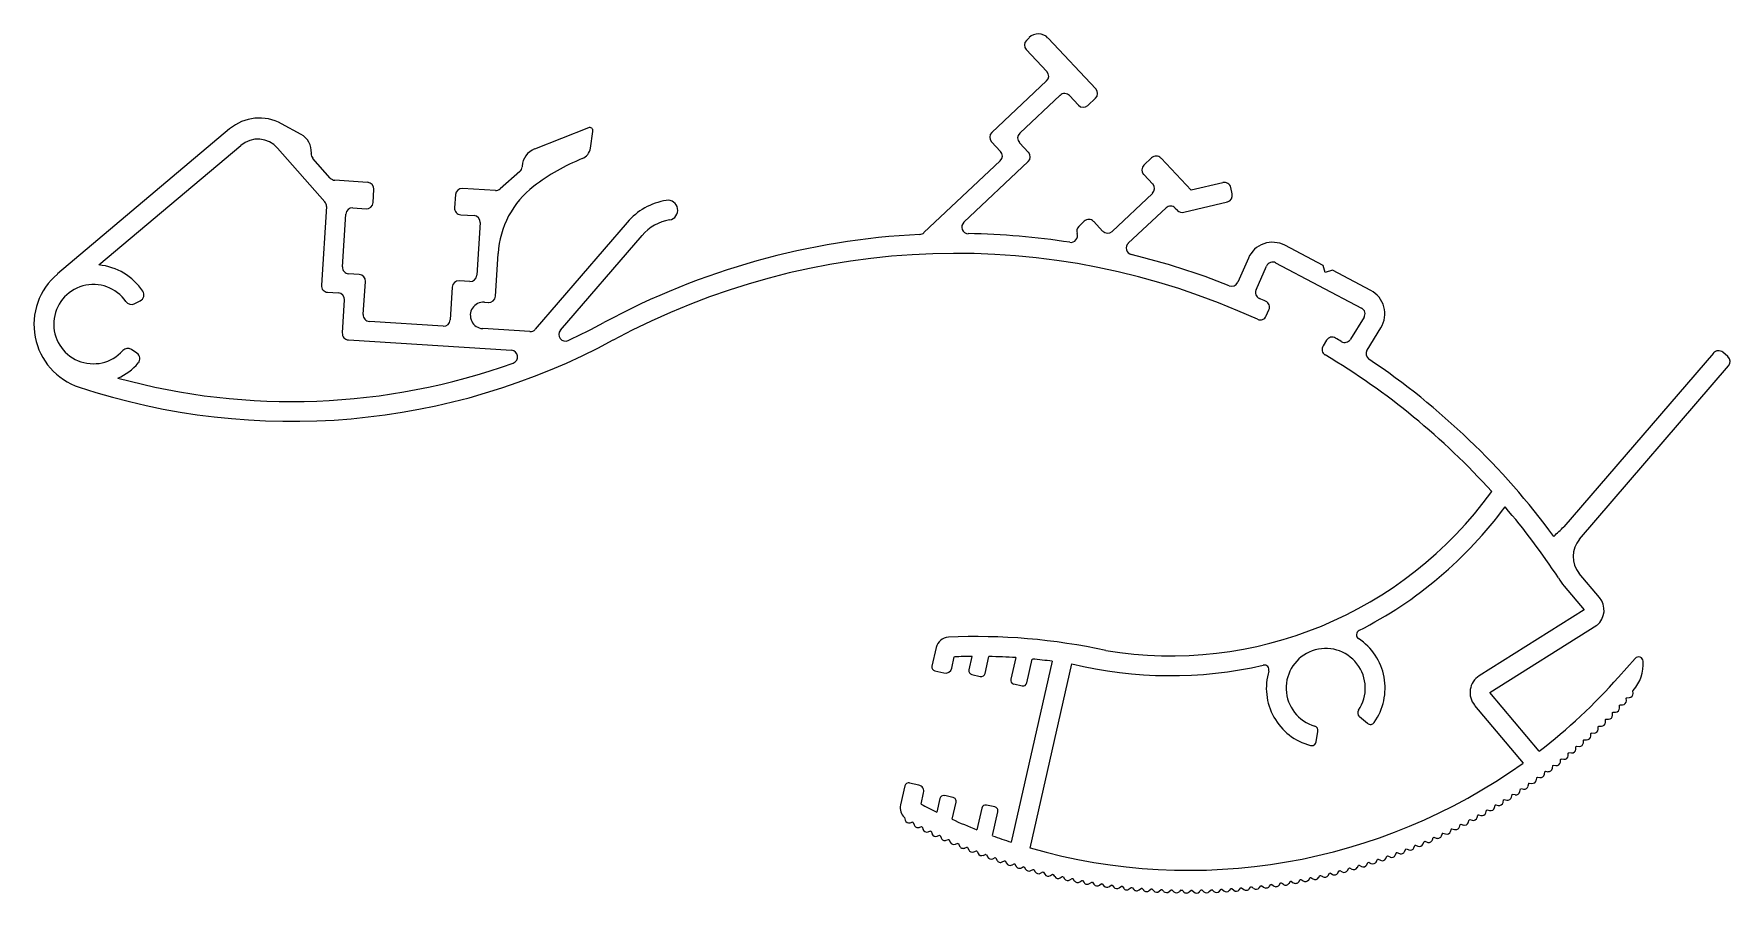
# Model space of a CAD drawing. Extents: x 1990 to 2119, y 2213 to 2278.
import ezdxf

# ---------------------------------------------------------------- set-up
doc = ezdxf.new("R2010")
doc.units = 0
doc.layers.get('0').update_dxf_attribs({"linetype": 'CONTINUOUS'})

msp = doc.modelspace()

# ---------------------------------------------------------------- linework, layer by layer
for p, q in [((2065.56, 2277.44), (2065.35, 2277.24)), ((2070.61, 2273.56), (2066.99, 2277.41)), ((2065.34, 2276.54), (2066.9, 2274.88)), ((2066.88, 2274.17), (2062.73, 2270.26)), ((2064.85, 2270.2), (2067.91, 2273.08)), ((2068.61, 2273.06), (2069.3, 2272.33)), ((2070.01, 2272.31), (2070.59, 2272.86)), ((2010.4, 2270.12), (2008.92, 2270.93)), ((2004.98, 2270.54), (1991.94, 2259.55)), ((2032.17, 2270.62), (2028.09, 2269.01)), ((2032.32, 2269.07), (2032.51, 2270.35)), ((2062.71, 2269.56), (2063.39, 2268.83)), ((2065.51, 2268.76), (2064.83, 2269.49)), ((1995.08, 2260.23), (2005.83, 2269.29)), ((2008.62, 2269.08), (2012.2, 2265.01)), ((2011.17, 2268.67), (2011.18, 2268.71)), ((2012.61, 2266.81), (2011.3, 2268.3)), ((2074.84, 2268.34), (2074.26, 2267.79)), ((2077.83, 2265.9), (2075.55, 2268.32)), ((2026.97, 2267.31), (2025.48, 2265.99)), ((2027.14, 2267.71), (2027.14, 2267.65)), ((2063.37, 2268.12), (2057.59, 2262.68)), ((2060.62, 2263.47), (2065.49, 2268.06)), ((2074.24, 2267.09), (2074.92, 2266.36)), ((2015.44, 2266.48), (2012.96, 2266.64)), ((2015.85, 2264.96), (2015.91, 2265.95)), ((2025.12, 2265.87), (2022.63, 2266.03)), ((2074.9, 2265.65), (2071.84, 2262.77)), ((2080.23, 2266.46), (2077.83, 2265.9)), ((2080.95, 2265.61), (2080.84, 2266.09)), ((2012.32, 2264.65), (2011.94, 2258.69)), ((2014.32, 2264.55), (2015.32, 2264.49)), ((2022.1, 2265.56), (2022.03, 2264.56)), ((2073.07, 2261.87), (2075.93, 2264.56)), ((2076.63, 2264.54), (2076.79, 2264.37)), ((2077.27, 2264.22), (2080.58, 2265)), ((2013.53, 2260.09), (2013.79, 2264.09)), ((2022.5, 2264.03), (2023.5, 2263.97)), ((2023.97, 2263.44), (2023.71, 2259.45)), ((2035.1, 2263.45), (2028.13, 2255.36)), ((2069.74, 2263.54), (2069.32, 2263.14)), ((2071.13, 2262.79), (2070.45, 2263.52)), ((2030.05, 2255.29), (2036.24, 2262.47)), ((2025.12, 2257.85), (2025.32, 2261.1)), ((2082.17, 2260.75), (2081.37, 2258.92)), ((2087.83, 2260.2), (2084.93, 2261.72)), ((2014.8, 2259.51), (2014, 2259.56)), ((2082.75, 2258.35), (2083.54, 2260.15)), ((2084.23, 2260.4), (2090.74, 2256.97)), ((2088, 2259.66), (2087.83, 2260.2)), ((2088.54, 2259.83), (2088, 2259.66)), ((2091.44, 2258.3), (2088.54, 2259.83)), ((2012.41, 2258.16), (2013.21, 2258.11)), ((2015.11, 2256.49), (2015.27, 2258.98)), ((2021.85, 2258.56), (2021.7, 2256.07)), ((2023.18, 2258.98), (2022.38, 2259.03)), ((1997.76, 2257.29), (1998.21, 2257.52)), ((2013.67, 2257.58), (2013.52, 2255.08)), ((2024.29, 2257.41), (2024.58, 2257.39)), ((2083.52, 2256.37), (2083.72, 2256.83)), ((2021.16, 2255.6), (2015.58, 2255.96)), ((2027.72, 2255.18), (2024.16, 2255.41)), ((2090.93, 2256.27), (2089.9, 2254.6)), ((2091.16, 2253.78), (2092.21, 2255.48)), ((2013.98, 2254.55), (2026.34, 2253.77)), ((2088.09, 2254.53), (2087.83, 2254.11)), ((1997.96, 2253.56), (1997.54, 2253.84)), ((2117.41, 2253.56), (2106.07, 2240.4)), ((2118.49, 2253.29), (2118.11, 2253.62)), ((2107.25, 2239.47), (2118.54, 2252.58)), ((2108.76, 2235.06), (2107.24, 2236.87)), ((2106.09, 2235.91), (2107.61, 2234.11)), ((2107.61, 2234.11), (2099.66, 2229.12)), ((2100.46, 2227.85), (2108.58, 2232.95)), ((2058.51, 2231.26), (2058.19, 2229.85)), ((2059.7, 2229.71), (2059.89, 2230.56)), ((2061.23, 2230.59), (2061, 2229.57)), ((2062.22, 2229.3), (2062.51, 2230.58)), ((2064.54, 2230.5), (2064.17, 2228.86)), ((2067.3, 2230.22), (2064.21, 2216.52)), ((2065.39, 2228.58), (2065.8, 2230.39)), ((2065.64, 2216.08), (2068.79, 2230.03)), ((2111.48, 2230.43), (2110.22, 2229.01)), ((2058.42, 2229.49), (2059.1, 2229.34)), ((2061.23, 2229.22), (2061.86, 2229.07)), ((2064.4, 2228.5), (2065.03, 2228.36)), ((2104.19, 2223.41), (2100.46, 2227.85)), ((2110.81, 2227.23), (2110.8, 2227.42)), ((2110.84, 2227.46), (2111.03, 2227.47)), ((2111.32, 2227.79), (2111.31, 2227.99)), ((2090.58, 2226.04), (2091.19, 2225.53)), ((2099.31, 2226.88), (2102.99, 2222.51)), ((2109.22, 2225.6), (2109.22, 2225.79)), ((2109.26, 2225.83), (2109.46, 2225.83)), ((2109.76, 2226.13), (2109.76, 2226.33)), ((2109.79, 2226.37), (2109.99, 2226.37)), ((2110.29, 2226.68), (2110.28, 2226.87)), ((2110.32, 2226.91), (2110.52, 2226.92)), ((2087.3, 2224.12), (2087.44, 2224.91)), ((2108.11, 2224.56), (2108.12, 2224.75)), ((2108.16, 2224.79), (2108.36, 2224.78)), ((2108.67, 2225.07), (2108.68, 2225.27)), ((2108.72, 2225.31), (2108.91, 2225.3)), ((2106.39, 2223.07), (2106.41, 2223.26)), ((2106.46, 2223.3), (2106.65, 2223.28)), ((2106.98, 2223.55), (2106.99, 2223.75)), ((2107.03, 2223.78), (2107.23, 2223.77)), ((2107.55, 2224.05), (2107.56, 2224.25)), ((2107.6, 2224.28), (2107.8, 2224.27)), ((2105.21, 2222.12), (2105.23, 2222.32)), ((2105.28, 2222.35), (2105.47, 2222.33)), ((2105.81, 2222.59), (2105.83, 2222.78)), ((2105.87, 2222.82), (2106.07, 2222.8)), ((2056.14, 2220.78), (2055.82, 2219.34)), ((2057.19, 2220.85), (2056.5, 2221)), ((2103.37, 2220.78), (2103.41, 2220.97)), ((2103.45, 2221), (2103.64, 2220.97)), ((2103.99, 2221.22), (2104.02, 2221.41)), ((2104.07, 2221.44), (2104.26, 2221.41)), ((2104.6, 2221.66), (2104.63, 2221.86)), ((2104.68, 2221.89), (2104.87, 2221.86)), ((2057.37, 2219.41), (2057.56, 2220.25)), ((2058.8, 2219.82), (2058.57, 2218.8)), ((2059.79, 2219.9), (2059.16, 2220.05)), ((2059.73, 2218.26), (2060.02, 2219.54)), ((2062.96, 2219.19), (2062.33, 2219.33)), ((2100.82, 2219.14), (2100.87, 2219.33)), ((2100.91, 2219.36), (2101.1, 2219.31)), ((2101.47, 2219.53), (2101.51, 2219.72)), ((2101.56, 2219.75), (2101.75, 2219.71)), ((2102.11, 2219.94), (2102.15, 2220.13)), ((2102.19, 2220.16), (2102.39, 2220.12)), ((2102.74, 2220.35), (2102.78, 2220.55)), ((2102.83, 2220.58), (2103.02, 2220.54)), ((2056.12, 2218.38), (2056.17, 2218.19)), ((2056.55, 2217.99), (2056.74, 2218.05)), ((2061.97, 2219.1), (2061.6, 2217.46)), ((2062.78, 2217.02), (2063.19, 2218.83)), ((2098.83, 2218.02), (2098.89, 2218.21)), ((2098.94, 2218.23), (2099.13, 2218.18)), ((2099.5, 2218.38), (2099.56, 2218.57)), ((2099.6, 2218.6), (2099.79, 2218.55)), ((2100.16, 2218.75), (2100.21, 2218.94)), ((2100.26, 2218.97), (2100.45, 2218.92)), ((2056.78, 2218.02), (2056.84, 2217.84)), ((2057.22, 2217.64), (2057.41, 2217.7)), ((2057.46, 2217.68), (2057.52, 2217.49)), ((2057.9, 2217.31), (2058.09, 2217.37)), ((2058.13, 2217.35), (2058.2, 2217.16)), ((2058.59, 2216.98), (2058.77, 2217.05)), ((2058.82, 2217.02), (2058.89, 2216.84)), ((2096.11, 2216.69), (2096.18, 2216.87)), ((2096.23, 2216.9), (2096.41, 2216.83)), ((2096.8, 2217.01), (2096.87, 2217.19)), ((2096.91, 2217.21), (2097.1, 2217.15)), ((2097.48, 2217.33), (2097.55, 2217.52)), ((2097.59, 2217.54), (2097.78, 2217.48)), ((2098.16, 2217.67), (2098.22, 2217.86)), ((2098.27, 2217.88), (2098.46, 2217.82)), ((2059.28, 2216.67), (2059.46, 2216.73)), ((2059.51, 2216.71), (2059.58, 2216.53)), ((2059.97, 2216.36), (2060.15, 2216.44)), ((2060.2, 2216.41), (2060.28, 2216.23)), ((2060.67, 2216.07), (2060.85, 2216.15)), ((2060.9, 2216.13), (2060.98, 2215.95)), ((2061.38, 2215.79), (2061.56, 2215.87)), ((2061.61, 2215.85), (2061.69, 2215.67)), ((2062.09, 2215.52), (2062.27, 2215.61)), ((2062.32, 2215.59), (2062.4, 2215.41)), ((2092.72, 2215.48), (2092.9, 2215.4)), ((2093.3, 2215.55), (2093.38, 2215.72)), ((2093.43, 2215.74), (2093.61, 2215.66)), ((2094.01, 2215.81), (2094.09, 2215.99)), ((2094.14, 2216.01), (2094.32, 2215.94)), ((2094.71, 2216.09), (2094.79, 2216.28)), ((2094.84, 2216.3), (2095.02, 2216.22)), ((2095.41, 2216.39), (2095.49, 2216.57)), ((2095.54, 2216.59), (2095.72, 2216.52)), ((2062.8, 2215.27), (2062.98, 2215.35)), ((2063.03, 2215.34), (2063.12, 2215.16)), ((2063.52, 2215.03), (2063.7, 2215.11)), ((2063.75, 2215.1), (2063.84, 2214.92)), ((2064.24, 2214.79), (2064.42, 2214.88)), ((2064.47, 2214.87), (2064.56, 2214.7)), ((2064.97, 2214.57), (2065.14, 2214.67)), ((2065.19, 2214.65), (2065.29, 2214.48)), ((2065.7, 2214.37), (2065.87, 2214.46)), ((2065.92, 2214.45), (2066.02, 2214.28)), ((2066.43, 2214.17), (2066.6, 2214.27)), ((2066.65, 2214.26), (2066.76, 2214.09)), ((2088.95, 2214.19), (2089.05, 2214.36)), ((2089.11, 2214.37), (2089.28, 2214.27)), ((2089.69, 2214.38), (2089.78, 2214.55)), ((2089.84, 2214.57), (2090.01, 2214.47)), ((2090.42, 2214.59), (2090.51, 2214.76)), ((2090.56, 2214.78), (2090.74, 2214.69)), ((2091.14, 2214.81), (2091.23, 2214.99)), ((2091.29, 2215), (2091.46, 2214.91)), ((2091.86, 2215.04), (2091.95, 2215.22)), ((2092, 2215.24), (2092.18, 2215.15)), ((2092.58, 2215.29), (2092.67, 2215.47)), ((2067.17, 2213.99), (2067.34, 2214.09)), ((2067.39, 2214.08), (2067.49, 2213.91)), ((2067.91, 2213.82), (2068.07, 2213.93)), ((2068.13, 2213.91), (2068.23, 2213.75)), ((2068.65, 2213.66), (2068.81, 2213.77)), ((2068.87, 2213.76), (2068.98, 2213.6)), ((2069.39, 2213.52), (2069.56, 2213.63)), ((2069.61, 2213.62), (2069.72, 2213.46)), ((2070.14, 2213.39), (2070.3, 2213.5)), ((2070.36, 2213.49), (2070.47, 2213.33)), ((2070.89, 2213.27), (2071.05, 2213.38)), ((2071.1, 2213.37), (2071.22, 2213.22)), ((2071.64, 2213.16), (2071.8, 2213.28)), ((2071.85, 2213.27), (2071.97, 2213.11)), ((2072.39, 2213.06), (2072.55, 2213.18)), ((2072.6, 2213.18), (2072.73, 2213.03)), ((2073.15, 2212.98), (2073.3, 2213.1)), ((2073.36, 2213.1), (2073.48, 2212.95)), ((2073.9, 2212.91), (2074.06, 2213.04)), ((2074.11, 2213.03), (2074.24, 2212.88)), ((2074.66, 2212.85), (2074.81, 2212.98)), ((2074.86, 2212.98), (2075, 2212.83)), ((2075.42, 2212.81), (2075.57, 2212.94)), ((2075.62, 2212.94), (2075.75, 2212.8)), ((2076.18, 2212.78), (2076.32, 2212.91)), ((2076.37, 2212.91), (2076.51, 2212.77)), ((2078.45, 2212.76), (2078.59, 2212.9)), ((2078.64, 2212.9), (2078.79, 2212.77)), ((2079.21, 2212.78), (2079.35, 2212.92)), ((2079.4, 2212.93), (2079.55, 2212.79)), ((2079.97, 2212.81), (2080.1, 2212.96)), ((2080.16, 2212.96), (2080.3, 2212.83)), ((2080.73, 2212.86), (2080.86, 2213.01)), ((2080.91, 2213.01), (2081.06, 2212.88)), ((2081.48, 2212.92), (2081.61, 2213.07)), ((2081.66, 2213.07), (2081.82, 2212.95)), ((2082.24, 2212.99), (2082.36, 2213.14)), ((2082.42, 2213.14), (2082.57, 2213.02)), ((2082.99, 2213.07), (2083.12, 2213.22)), ((2083.17, 2213.23), (2083.32, 2213.11)), ((2083.75, 2213.17), (2083.87, 2213.32)), ((2083.92, 2213.33), (2084.08, 2213.21)), ((2084.5, 2213.27), (2084.61, 2213.43)), ((2084.67, 2213.44), (2084.83, 2213.33)), ((2085.25, 2213.4), (2085.36, 2213.56)), ((2085.41, 2213.56), (2085.57, 2213.45)), ((2085.99, 2213.53), (2086.1, 2213.69)), ((2086.16, 2213.7), (2086.32, 2213.59)), ((2086.74, 2213.68), (2086.85, 2213.84)), ((2086.9, 2213.85), (2087.06, 2213.74)), ((2087.48, 2213.83), (2087.58, 2214)), ((2087.64, 2214.01), (2087.8, 2213.91)), ((2088.22, 2214), (2088.32, 2214.17)), ((2088.37, 2214.19), (2088.54, 2214.08)), ((2076.94, 2212.76), (2077.08, 2212.9)), ((2077.13, 2212.9), (2077.27, 2212.76)), ((2077.69, 2212.75), (2077.83, 2212.89)), ((2077.89, 2212.89), (2078.03, 2212.76))]:
    msp.add_line(p, q)
for centre, radius, start, end in [((2065.7, 2276.88), 0.5, 134.2699, 223.2699), ((2066.26, 2276.73), 1, 43.2699, 134.2699), ((2066.54, 2274.53), 0.5, 313.2699, 43.2699), ((2070.25, 2273.22), 0.5, 313.2699, 43.2699), ((2068.25, 2272.71), 0.5, 43.2699, 133.2699), ((2069.66, 2272.67), 0.5, 223.2699, 313.2699), ((2007.24, 2267.86), 3.5, 61.3177, 130.1064), ((2007.12, 2267.76), 2, 41.3652, 130.1064), ((2009.68, 2268.8), 1.5, 356.3652, 61.3177), ((2032.26, 2270.39), 0.25, 351.5436, 111.5436), ((2063.07, 2269.9), 0.5, 133.2699, 223.2699), ((2065.19, 2269.84), 0.5, 133.2699, 223.2699), ((2011.67, 2268.64), 0.5, 176.3652, 221.3652), ((2028.64, 2267.62), 1.5, 111.5436, 176.3652), ((2037.21, 2254.33), 15, 111.5436, 127.747), ((2031.33, 2269.22), 1, 291.5436, 351.5436), ((2063.03, 2268.49), 0.5, 313.2699, 43.2699), ((2065.15, 2268.42), 0.5, 313.2699, 43.2699), ((2075.18, 2267.98), 0.5, 43.2699, 133.2699), ((2026.64, 2267.68), 0.5, 311.3652, 356.3652), ((2074.6, 2267.43), 0.5, 133.2699, 223.2699), ((2012.99, 2267.14), 0.5, 221.3652, 266.3652), ((2015.41, 2265.99), 0.5, 356.3652, 86.3652), ((2022.6, 2265.53), 0.5, 86.3652, 176.3652), ((2025.15, 2266.37), 0.5, 266.3652, 311.3652), ((2032.31, 2260.66), 7, 127.747, 176.3652), ((2074.56, 2266.02), 0.5, 313.2699, 43.2699), ((2080.35, 2265.98), 0.5, 13.2699, 103.2699), ((2080.46, 2265.49), 0.5, 283.2699, 13.2699), ((2011.82, 2264.68), 0.5, 356.3652, 41.3652), ((2014.29, 2264.05), 0.5, 86.3652, 176.3652), ((2015.35, 2264.99), 0.5, 266.3652, 356.3652), ((2022.53, 2264.53), 0.5, 176.3652, 266.3652), ((2038.89, 2260.19), 5, 99.4342, 139.2699), ((2038.19, 2264.38), 0.75, 279.4342, 99.4342), ((2076.27, 2264.19), 0.5, 43.2699, 133.2699), ((2077.16, 2264.71), 0.5, 223.2699, 283.2699), ((2023.47, 2263.47), 0.5, 356.3652, 86.3652), ((2038.89, 2260.19), 3.5, 99.4342, 139.2699), ((2060.96, 2263.1), 0.5, 133.2699, 269.0636), ((2069.66, 2262.78), 0.5, 133.2699, 199.7355), ((2070.08, 2263.18), 0.5, 43.2699, 133.2699), ((2060.03, 2206.46), 56.15, 92.819, 118.3799), ((2057.25, 2263.04), 0.5, 272.819, 313.2699), ((2060.03, 2206.46), 56.15, 81.1814, 89.0636), ((2068.72, 2262.44), 0.5, 261.1814, 19.7355), ((2071.5, 2263.14), 0.5, 223.2699, 313.2699), ((2073.42, 2261.51), 0.5, 133.2699, 256.3366), ((2084, 2259.95), 2, 62.2699, 156.3548), ((2060.03, 2206.46), 54.65, 65.3159, 118.3799), ((2060.03, 2206.46), 56.15, 68.3779, 76.3366), ((2084, 2259.95), 0.5, 62.2699, 156.3548), ((1995.16, 2255.72), 5, 130.1064, 251.6933), ((1994.66, 2255.75), 4.5, 33.5459, 84.6101), ((2014.03, 2260.06), 0.5, 176.3652, 266.3652), ((2014.77, 2259.01), 0.5, 356.3652, 86.3652), ((2023.21, 2259.48), 0.5, 266.3652, 356.3652), ((1994.66, 2255.75), 3, 34.5784, 318.1519), ((1997.99, 2257.97), 0.5, 296.3652, 33.5459), ((2012.44, 2258.66), 0.5, 176.3652, 266.3652), ((2013.18, 2257.61), 0.5, 356.3652, 86.3652), ((2022.35, 2258.53), 0.5, 86.3652, 176.3652), ((2080.91, 2259.12), 0.5, 248.3779, 336.3548), ((2083.21, 2258.15), 0.5, 156.3548, 245.8491), ((2090.51, 2256.53), 2, 328.1851, 62.2699), ((1997.54, 2257.74), 0.5, 214.5784, 296.3652), ((2024.22, 2256.41), 1, 86.3652, 266.3652), ((2024.62, 2257.89), 0.5, 266.3652, 356.3652), ((2060.03, 2206.46), 56.15, 65.3252, 65.8491), ((2083.27, 2257.03), 0.5, 336.3548, 65.3252), ((2090.51, 2256.53), 0.5, 328.1851, 62.2699), ((2015.61, 2256.45), 0.5, 176.3652, 266.3652), ((2021.2, 2256.1), 0.5, 266.3652, 356.3652), ((2027.76, 2255.68), 0.5, 266.3652, 319.2699), ((2009.69, 2299.65), 49.76, 294.9027, 298.3799), ((2083.07, 2256.57), 0.5, 245.3159, 336.3548), ((2009.69, 2299.65), 51.26, 251.6932, 298.3799), ((2014.02, 2255.05), 0.5, 176.3652, 266.3652), ((2030.43, 2254.96), 0.5, 139.2699, 294.9027), ((2088.25, 2253.84), 0.5, 148.1851, 239.224), ((2088.52, 2254.27), 0.5, 59.2146, 148.1851), ((2060.03, 2206.46), 56.15, 58.6907, 59.2146), ((2089.47, 2254.86), 0.5, 238.6907, 328.1851), ((1994.66, 2255.75), 4.5, 294.3945, 319.1844), ((2009.69, 2299.65), 49.76, 254.6513, 289.7152), ((1997.27, 2253.42), 0.5, 56.3652, 138.1519), ((1997.69, 2253.14), 0.5, 319.1844, 56.3652), ((2026.31, 2253.27), 0.5, 289.7152, 86.3652), ((2060.03, 2206.46), 54.65, 42.063, 59.224), ((2091.58, 2253.52), 0.5, 148.1851, 236.1619), ((2060.03, 2206.46), 56.15, 36.2643, 56.1619), ((2117.79, 2253.24), 0.5, 49.2693, 139.2699), ((2118.17, 2252.91), 0.5, 319.2699, 49.2693), ((2076.28, 2260.63), 30, 260.5837, 324.1877), ((2076.28, 2260.63), 31.5, 296.9324, 323.562), ((2060.03, 2206.46), 54.65, 33.3835, 40.4515), ((1837.66, 2522.17), 389.15, 313.4548, 313.6096), ((2108.77, 2238.16), 2, 139.2699, 220.1064), ((2108.77, 2238.16), 3.5, 207.7837, 220.1064), ((2107.62, 2234.09), 1.5, 310.1064, 40.1064), ((2090.71, 2232.23), 0.35, 116.9324, 236.4693), ((2059.49, 2231.04), 1, 92.8085, 167.2699), ((2061.65, 2187.04), 45.05, 77.5324, 92.8085), ((2088.03, 2228.19), 3, 325.9041, 253.9099), ((2088.03, 2228.19), 4.5, 324.7449, 56.4693), ((2058.49, 2229.78), 0.3, 167.2699, 257.2699), ((2059.21, 2229.82), 0.5, 257.2699, 347.2699), ((2061.65, 2187.04), 43.55, 90.5452, 92.3092), ((2061.65, 2187.04), 43.55, 86.1868, 88.8611), ((2061.65, 2187.04), 43.55, 82.5402, 84.5257), ((2076.28, 2260.63), 31.5, 256.2519, 282.8816), ((2083.38, 2229.58), 0.35, 343.3447, 102.8816), ((2109.09, 2230.01), 3, 318.3734, 4.0975), ((2111.74, 2230.2), 0.35, 4.0975, 138.3734), ((2061.29, 2229.51), 0.3, 167.2699, 257.2699), ((2061.93, 2229.36), 0.3, 257.2699, 347.2699), ((2064.46, 2228.79), 0.3, 167.2699, 257.2699), ((2065.1, 2228.65), 0.3, 257.2699, 347.2699), ((2088.03, 2228.19), 4.5, 163.3447, 255.0691), ((2100.46, 2227.85), 1.5, 122.1064, 220.1064), ((2077.66, 2257.94), 43.55, 307.5348, 318.3734), ((2110.51, 2227.22), 0.3, 271.9096, 1.9096), ((2077.66, 2257.94), 45.05, 317.3565, 317.4248), ((2111.02, 2227.77), 0.3, 272.8716, 2.8716), ((2077.66, 2257.94), 45.05, 318.3185, 318.3734), ((2090.8, 2226.31), 0.35, 145.9041, 229.907), ((2077.66, 2257.94), 45.05, 314.4704, 314.5387), ((2109.46, 2226.13), 0.3, 269.9856, 359.9856), ((2077.66, 2257.94), 45.05, 315.4325, 315.5007), ((2109.99, 2226.67), 0.3, 270.9476, 0.9476), ((2077.66, 2257.94), 45.05, 316.3945, 316.4627), ((2087.1, 2224.97), 0.35, 349.907, 73.9099), ((2091.42, 2225.79), 0.35, 229.907, 324.7449), ((2107.81, 2224.57), 0.3, 267.0995, 357.0995), ((2077.66, 2257.94), 45.05, 312.5464, 312.6146), ((2108.37, 2225.08), 0.3, 268.0615, 358.0615), ((2077.66, 2257.94), 45.05, 313.5084, 313.5766), ((2108.92, 2225.6), 0.3, 269.0235, 359.0235), ((2086.96, 2224.18), 0.35, 255.0691, 349.907), ((2077.66, 2257.94), 45.05, 309.6603, 309.7285), ((2106.68, 2223.58), 0.3, 265.1754, 355.1754), ((2077.66, 2257.94), 45.05, 310.6223, 310.6906), ((2107.25, 2224.07), 0.3, 266.1375, 356.1375), ((2077.66, 2257.94), 45.05, 311.5844, 311.6526), ((2077.66, 2257.94), 43.55, 253.9788, 305.5574), ((2104.91, 2222.16), 0.3, 262.2894, 352.2894), ((2077.66, 2257.94), 45.05, 307.7363, 307.8045), ((2105.51, 2222.62), 0.3, 263.2514, 353.2514), ((2077.66, 2257.94), 45.05, 308.6983, 308.7665), ((2106.1, 2223.1), 0.3, 264.2134, 354.2134), ((2056.44, 2220.71), 0.3, 77.2699, 167.2699), ((2057.08, 2220.36), 0.5, 347.2699, 77.2699), ((2103.07, 2220.83), 0.3, 259.4033, 349.4033), ((2077.66, 2257.94), 45.05, 304.8502, 304.9184), ((2103.69, 2221.27), 0.3, 260.3653, 350.3653), ((2077.66, 2257.94), 45.05, 305.8122, 305.8804), ((2104.31, 2221.71), 0.3, 261.3273, 351.3273), ((2077.66, 2257.94), 45.05, 306.7742, 306.8425), ((2056.79, 2219.12), 1, 167.2699, 227.2699), ((2077.66, 2257.94), 43.55, 242.2307, 243.9947), ((2059.09, 2219.75), 0.3, 77.2699, 167.2699), ((2059.73, 2219.61), 0.3, 347.2699, 77.2699), ((2062.26, 2219.04), 0.3, 77.2699, 167.2699), ((2077.66, 2257.94), 45.05, 301.0021, 301.0703), ((2101.17, 2219.6), 0.3, 256.5172, 346.5172), ((2077.66, 2257.94), 45.05, 301.9641, 302.0323), ((2101.81, 2220), 0.3, 257.4792, 347.4792), ((2077.66, 2257.94), 45.05, 302.9261, 302.9944), ((2102.45, 2220.41), 0.3, 258.4413, 348.4413), ((2077.66, 2257.94), 45.05, 303.8882, 303.9564), ((2056.46, 2218.28), 0.3, 196.8716, 286.8716), ((2077.66, 2257.94), 45.05, 242.3185, 242.3868), ((2077.66, 2257.94), 43.55, 245.6788, 248.3531), ((2062.9, 2218.89), 0.3, 347.2699, 77.2699), ((2077.66, 2257.94), 45.05, 298.116, 298.1842), ((2099.21, 2218.47), 0.3, 253.6311, 343.6311), ((2077.66, 2257.94), 45.05, 299.078, 299.1463), ((2099.87, 2218.83), 0.3, 254.5932, 344.5932), ((2077.66, 2257.94), 45.05, 300.0401, 300.1083), ((2100.53, 2219.21), 0.3, 255.5552, 345.5552), ((2057.13, 2217.93), 0.3, 197.8337, 287.8337), ((2077.66, 2257.94), 45.05, 243.2806, 243.3488), ((2057.8, 2217.59), 0.3, 198.7957, 288.7957), ((2077.66, 2257.94), 45.05, 244.2426, 244.3108), ((2058.48, 2217.26), 0.3, 199.7577, 289.7577), ((2077.66, 2257.94), 45.05, 245.2046, 245.2729), ((2059.17, 2216.95), 0.3, 200.7197, 290.7197), ((2077.66, 2257.94), 43.55, 250.0142, 251.9997), ((2077.66, 2257.94), 45.05, 294.2679, 294.3361), ((2096.52, 2217.11), 0.3, 249.783, 339.783), ((2077.66, 2257.94), 45.05, 295.2299, 295.2982), ((2097.2, 2217.43), 0.3, 250.7451, 340.7451), ((2077.66, 2257.94), 45.05, 296.192, 296.2602), ((2097.88, 2217.77), 0.3, 251.7071, 341.7071), ((2077.66, 2257.94), 45.05, 297.154, 297.2222), ((2098.55, 2218.11), 0.3, 252.6691, 342.6691), ((2077.66, 2257.94), 45.05, 246.1666, 246.2349), ((2059.86, 2216.64), 0.3, 201.6818, 291.6818), ((2077.66, 2257.94), 45.05, 247.1287, 247.1969), ((2060.56, 2216.35), 0.3, 202.6438, 292.6438), ((2077.66, 2257.94), 45.05, 248.0907, 248.1589), ((2061.26, 2216.07), 0.3, 203.6058, 293.6058), ((2077.66, 2257.94), 45.05, 249.0527, 249.121), ((2061.96, 2215.8), 0.3, 204.5678, 294.5678), ((2077.66, 2257.94), 45.05, 250.0147, 250.083), ((2077.66, 2257.94), 45.05, 289.4578, 289.526), ((2093.03, 2215.67), 0.3, 244.9729, 334.9729), ((2077.66, 2257.94), 45.05, 290.4198, 290.488), ((2093.73, 2215.94), 0.3, 245.9349, 335.9349), ((2077.66, 2257.94), 45.05, 291.3818, 291.4501), ((2094.44, 2216.21), 0.3, 246.897, 336.897), ((2077.66, 2257.94), 45.05, 292.3439, 292.4121), ((2095.13, 2216.5), 0.3, 247.859, 337.859), ((2077.66, 2257.94), 45.05, 293.3059, 293.3741), ((2095.83, 2216.8), 0.3, 248.821, 338.821), ((2062.67, 2215.54), 0.3, 205.5299, 295.5299), ((2077.66, 2257.94), 45.05, 250.9768, 251.045), ((2063.39, 2215.29), 0.3, 206.4919, 296.4919), ((2077.66, 2257.94), 45.05, 251.9388, 252.007), ((2064.1, 2215.06), 0.3, 207.4539, 297.4539), ((2077.66, 2257.94), 45.05, 252.9008, 252.9691), ((2064.83, 2214.84), 0.3, 208.4159, 298.4159), ((2077.66, 2257.94), 45.05, 253.8628, 253.9311), ((2065.55, 2214.63), 0.3, 209.378, 299.378), ((2077.66, 2257.94), 45.05, 254.8249, 254.8931), ((2066.28, 2214.43), 0.3, 210.34, 300.34), ((2077.66, 2257.94), 45.05, 255.7869, 255.8551), ((2088.7, 2214.34), 0.3, 239.2008, 329.2008), ((2077.66, 2257.94), 45.05, 284.6477, 284.7159), ((2089.43, 2214.53), 0.3, 240.1628, 330.1628), ((2077.66, 2257.94), 45.05, 285.6097, 285.6779), ((2090.15, 2214.74), 0.3, 241.1248, 331.1248), ((2077.66, 2257.94), 45.05, 286.5717, 286.6399), ((2090.88, 2214.95), 0.3, 242.0868, 332.0868), ((2077.66, 2257.94), 45.05, 287.5337, 287.602), ((2091.6, 2215.18), 0.3, 243.0489, 333.0489), ((2077.66, 2257.94), 45.05, 288.4958, 288.564), ((2092.31, 2215.42), 0.3, 244.0109, 334.0109), ((2067.01, 2214.25), 0.3, 211.302, 301.302), ((2077.66, 2257.94), 45.05, 256.7489, 256.8172), ((2067.75, 2214.07), 0.3, 212.2641, 302.2641), ((2077.66, 2257.94), 45.05, 257.7109, 257.7792), ((2068.49, 2213.91), 0.3, 213.2261, 303.2261), ((2077.66, 2257.94), 45.05, 258.673, 258.7412), ((2069.23, 2213.77), 0.3, 214.1881, 304.1881), ((2077.66, 2257.94), 45.05, 259.635, 259.7032), ((2069.97, 2213.63), 0.3, 215.1501, 305.1501), ((2077.66, 2257.94), 45.05, 260.597, 260.6653), ((2070.71, 2213.51), 0.3, 216.1122, 306.1122), ((2077.66, 2257.94), 45.05, 261.559, 261.6273), ((2071.46, 2213.4), 0.3, 217.0742, 307.0742), ((2077.66, 2257.94), 45.05, 262.5211, 262.5893), ((2072.21, 2213.3), 0.3, 218.0362, 308.0362), ((2077.66, 2257.94), 45.05, 263.4831, 263.5513), ((2072.96, 2213.21), 0.3, 218.9982, 308.9982), ((2077.66, 2257.94), 45.05, 264.4451, 264.5134), ((2073.71, 2213.14), 0.3, 219.9603, 309.9603), ((2077.66, 2257.94), 45.05, 265.4071, 265.4754), ((2077.66, 2257.94), 45.05, 266.3692, 266.4374), ((2077.66, 2257.94), 45.05, 267.3312, 267.3994), ((2077.66, 2257.94), 45.05, 268.2932, 268.3615), ((2077.66, 2257.94), 45.05, 271.1793, 271.2475), ((2077.66, 2257.94), 45.05, 272.1413, 272.2096), ((2077.66, 2257.94), 45.05, 273.1034, 273.1716), ((2077.66, 2257.94), 45.05, 274.0654, 274.1336), ((2081.25, 2213.11), 0.3, 229.5805, 319.5805), ((2077.66, 2257.94), 45.05, 275.0274, 275.0956), ((2082.01, 2213.18), 0.3, 230.5425, 320.5425), ((2077.66, 2257.94), 45.05, 275.9894, 276.0577), ((2082.76, 2213.26), 0.3, 231.5046, 321.5046), ((2077.66, 2257.94), 45.05, 276.9515, 277.0197), ((2083.51, 2213.35), 0.3, 232.4666, 322.4666), ((2077.66, 2257.94), 45.05, 277.9135, 277.9817), ((2084.26, 2213.45), 0.3, 233.4286, 323.4286), ((2077.66, 2257.94), 45.05, 278.8755, 278.9437), ((2085, 2213.57), 0.3, 234.3906, 324.3906), ((2077.66, 2257.94), 45.05, 279.8375, 279.9058), ((2085.75, 2213.7), 0.3, 235.3527, 325.3527), ((2077.66, 2257.94), 45.05, 280.7996, 280.8678), ((2086.49, 2213.84), 0.3, 236.3147, 326.3147), ((2077.66, 2257.94), 45.05, 281.7616, 281.8298), ((2087.23, 2214), 0.3, 237.2767, 327.2767), ((2077.66, 2257.94), 45.05, 282.7236, 282.7918), ((2087.96, 2214.16), 0.3, 238.2387, 328.2387), ((2077.66, 2257.94), 45.05, 283.6856, 283.7539), ((2074.46, 2213.08), 0.3, 220.9223, 310.9223), ((2075.22, 2213.03), 0.3, 221.8843, 311.8843), ((2075.97, 2213), 0.3, 222.8463, 312.8463), ((2076.73, 2212.98), 0.3, 223.8084, 313.8084), ((2077.66, 2257.94), 45.05, 269.2553, 269.3235), ((2077.48, 2212.97), 0.3, 224.7704, 314.7704), ((2077.66, 2257.94), 45.05, 270.2173, 270.2855), ((2078.24, 2212.97), 0.3, 225.7324, 315.7324), ((2078.99, 2212.99), 0.3, 226.6944, 316.6944), ((2079.75, 2213.02), 0.3, 227.6565, 317.6565), ((2080.5, 2213.06), 0.3, 228.6185, 318.6185)]:
    msp.add_arc(centre, radius, start, end)

doc.saveas('drawing.dxf')
